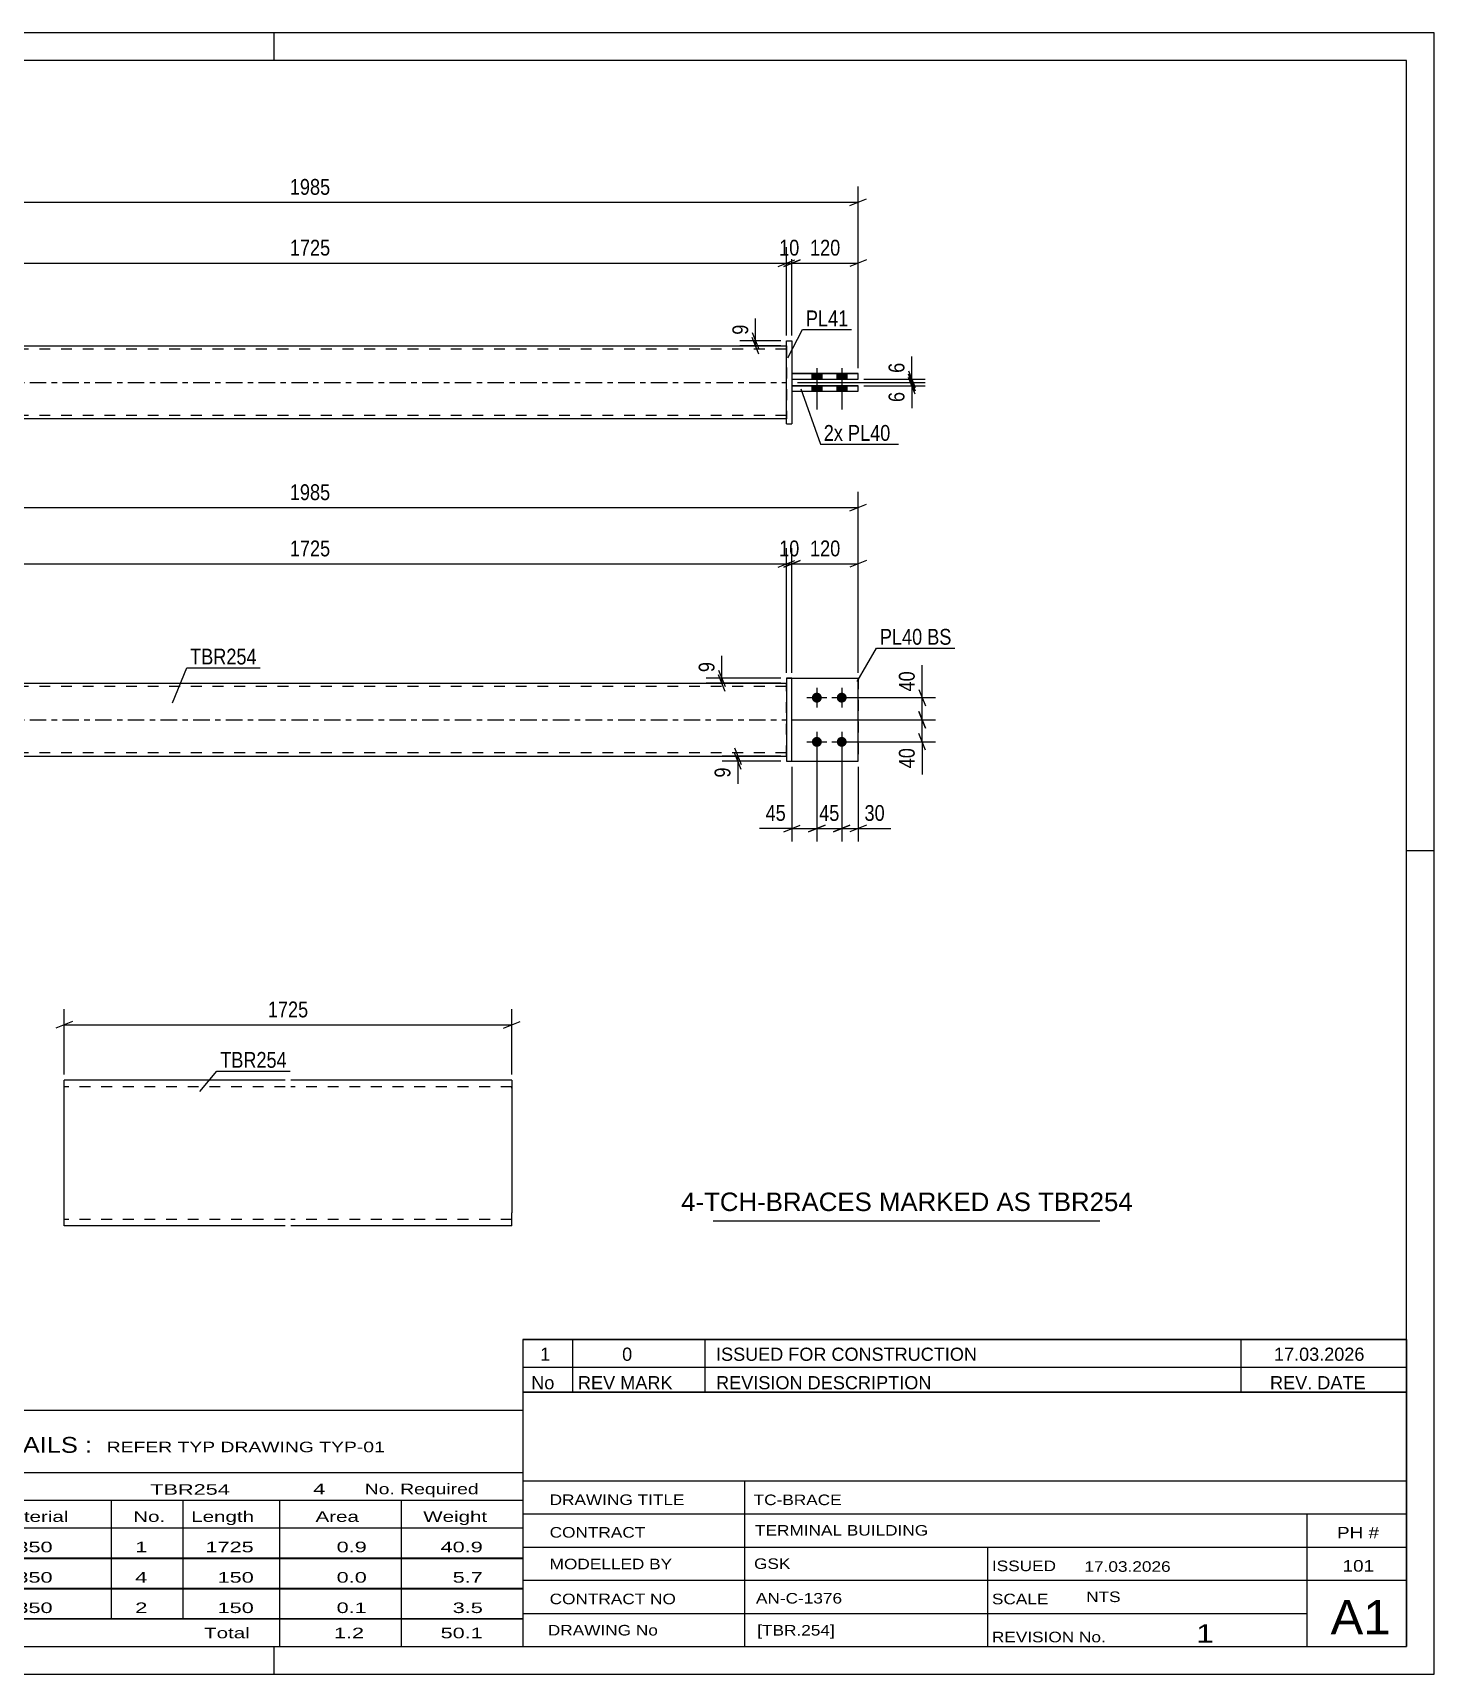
# Model space of a CAD drawing. Header units: millimetres. Extents: x 0 to 420, y 0 to 297.
# Drawn here: x 166.3 to 420, y 0 to 297 of the extents above; entities that cross this region are included whole.
import ezdxf

# ---------------------------------------------------------------- set-up
doc = ezdxf.new("R2010")
doc.units = ezdxf.units.MM
doc.linetypes.add('DXK_LINE_DOT2', pattern=[3.9198, 1.9599, -1.9599])
doc.linetypes.add('DXK_LINE_DOT3', pattern=[5.9187, 2.979, -0.9799, 0.9799, -0.9799])
doc.styles.add('Arial', font='ARIAL.TTF', dxfattribs={"height": 0.2})
doc.styles.add('Arial Narrow', font='ARIALN.TTF', dxfattribs={"height": 0.2})

# ---------------------------------------------------------------- blocks, each defined once
blk = doc.blocks.new('Unknown-581591834-1127')
at = {"color": 5, "linetype": 'Continuous'}
for p, q in [((420, 297), (0, 297)), ((210, 292), (210, 297)), ((420, 0), (420, 297)), ((415, 292), (5, 292)), ((415, 5), (415, 292)), ((420, 149), (415, 149)), ((5, 5), (415, 5)), ((210, 0), (210, 5)), ((0, 0), (420, 0))]:
    blk.add_line(p, q, dxfattribs=at)
blk = doc.blocks.new('Part-581591834-1367 - 1364')
at = {"color": 2, "linetype": 'Continuous'}
for p, q in [((303.75, 180.2), (302.75, 180.2)), ((302.75, 180.2), (302.75, 180.2)), ((302.75, 180.2), (302.75, 165.2)), ((302.75, 180.2), (303.75, 180.2)), ((303.75, 165.2), (303.75, 180.2)), ((302.75, 165.2), (303.75, 165.2))]:
    blk.add_line(p, q, dxfattribs=at)
at = {"color": 7, "linetype": 'DXK_LINE_DOT2'}
for p, q in [((303.75, 180.2), (303.75, 180.2)), ((303.75, 180.2), (303.75, 180.2)), ((302.75, 165.2), (303.75, 165.2))]:
    blk.add_line(p, q, dxfattribs=at)
blk = doc.blocks.new('Bolt-581591834-1379 - 1364')
at = {"linetype": 'Continuous'}
for points in [[(308.25, 177.6), (308.44, 177.58), (308.62, 177.52), (308.78, 177.43), (308.92, 177.3), (309.03, 177.15), (309.11, 176.98), (309.15, 176.79), (309.15, 176.6), (309.11, 176.42), (309.03, 176.25), (308.92, 176.1), (308.78, 175.97), (308.62, 175.88), (308.44, 175.82), (308.25, 175.8), (308.07, 175.82), (307.89, 175.88), (307.72, 175.97), (307.58, 176.1), (307.47, 176.25), (307.4, 176.42), (307.36, 176.6), (307.36, 176.79), (307.4, 176.98), (307.47, 177.15), (307.58, 177.3), (307.72, 177.43), (307.89, 177.52), (308.07, 177.58)], [(312.75, 177.6), (312.94, 177.58), (313.12, 177.52), (313.28, 177.43), (313.42, 177.3), (313.53, 177.15), (313.61, 176.98), (313.65, 176.79), (313.65, 176.6), (313.61, 176.42), (313.53, 176.25), (313.42, 176.1), (313.28, 175.97), (313.12, 175.88), (312.94, 175.82), (312.75, 175.8), (312.57, 175.82), (312.39, 175.88), (312.22, 175.97), (312.08, 176.1), (311.97, 176.25), (311.9, 176.42), (311.86, 176.6), (311.86, 176.79), (311.9, 176.98), (311.97, 177.15), (312.08, 177.3), (312.22, 177.43), (312.39, 177.52), (312.57, 177.58)], [(308.25, 169.6), (308.44, 169.58), (308.62, 169.52), (308.78, 169.43), (308.92, 169.3), (309.03, 169.15), (309.11, 168.98), (309.15, 168.79), (309.15, 168.6), (309.11, 168.42), (309.03, 168.25), (308.92, 168.1), (308.78, 167.97), (308.62, 167.88), (308.44, 167.82), (308.25, 167.8), (308.07, 167.82), (307.89, 167.88), (307.72, 167.97), (307.58, 168.1), (307.47, 168.25), (307.4, 168.42), (307.36, 168.6), (307.36, 168.79), (307.4, 168.98), (307.47, 169.15), (307.58, 169.3), (307.72, 169.43), (307.89, 169.52), (308.07, 169.58)], [(312.75, 169.6), (312.94, 169.58), (313.12, 169.52), (313.28, 169.43), (313.42, 169.3), (313.53, 169.15), (313.61, 168.98), (313.65, 168.79), (313.65, 168.6), (313.61, 168.42), (313.53, 168.25), (313.42, 168.1), (313.28, 167.97), (313.12, 167.88), (312.94, 167.82), (312.75, 167.8), (312.57, 167.82), (312.39, 167.88), (312.22, 167.97), (312.08, 168.1), (311.97, 168.25), (311.9, 168.42), (311.86, 168.6), (311.86, 168.79), (311.9, 168.98), (311.97, 169.15), (312.08, 169.3), (312.22, 169.43), (312.39, 169.52), (312.57, 169.58)]]:
    blk.add_hatch(color=1, dxfattribs=at).paths.add_polyline_path(points)
at = {"color": 1, "linetype": 'Continuous'}
for p, q in [((308.25, 178.5), (308.25, 174.9)), ((312.75, 178.5), (312.75, 174.9)), ((306.45, 176.7), (310.05, 176.7)), ((310.95, 176.7), (314.55, 176.7)), ((308.25, 170.5), (308.25, 166.9)), ((312.75, 170.5), (312.75, 166.9)), ((306.45, 168.7), (310.05, 168.7)), ((310.95, 168.7), (314.55, 168.7))]:
    blk.add_line(p, q, dxfattribs=at)
blk = doc.blocks.new('Part-581591834-1440 - 1364')
at = {"linetype": 'Continuous'}
blk.add_hatch(color=2, dxfattribs=at).paths.add_polyline_path([(160.26, 179.3), (159.46, 180.7), (161.06, 180.7)])
at = {"color": 2, "linetype": 'Continuous'}
for p, q in [((130.26, 179.3), (302.75, 179.3)), ((160.26, 179.3), (159.46, 180.7)), ((159.46, 180.7), (161.06, 180.7)), ((161.06, 180.7), (160.26, 179.3)), ((130.26, 166.1), (302.75, 166.1))]:
    blk.add_line(p, q, dxfattribs=at)
at = {"color": 7, "linetype": 'DXK_LINE_DOT2'}
for p, q in [((130.26, 166.1), (130.26, 179.3)), ((302.75, 178.7), (130.26, 178.7)), ((302.75, 166.1), (302.75, 179.3)), ((302.75, 166.7), (130.26, 166.7))]:
    blk.add_line(p, q, dxfattribs=at)
at = {"color": 7, "linetype": 'DXK_LINE_DOT3'}
blk.add_line((130.26, 172.7), (302.75, 172.7), dxfattribs=at)
at = {"color": 2, "linetype": 'Continuous'}
blk.add_circle((160.26, 180.2), 1, dxfattribs=at)
blk = doc.blocks.new('Part-581591834-1445 - 1364')
at = {"color": 2, "linetype": 'Continuous'}
for p, q in [((303.75, 180.2), (303.75, 180.2)), ((303.75, 180.2), (315.75, 180.2)), ((315.75, 180.2), (315.75, 180.2)), ((315.75, 165.2), (315.75, 180.2)), ((303.75, 165.2), (315.75, 165.2))]:
    blk.add_line(p, q, dxfattribs=at)
at = {"color": 7, "linetype": 'DXK_LINE_DOT2'}
for p, q in [((303.75, 180.2), (315.75, 180.2)), ((303.75, 165.2), (303.75, 180.2)), ((315.75, 180.2), (315.75, 180.2)), ((303.75, 165.2), (303.75, 165.2)), ((303.75, 165.2), (315.75, 165.2))]:
    blk.add_line(p, q, dxfattribs=at)
blk = doc.blocks.new('Part-581591834-1450 - 1364')
at = {"color": 7, "linetype": 'DXK_LINE_DOT2'}
for p, q in [((303.75, 180.2), (315.75, 180.2)), ((303.75, 165.2), (303.75, 180.2)), ((303.75, 180.2), (315.75, 180.2)), ((315.75, 180.2), (315.75, 180.2)), ((315.75, 180.2), (315.75, 165.2)), ((303.75, 165.2), (303.75, 165.2)), ((303.75, 165.2), (315.75, 165.2)), ((303.75, 165.2), (315.75, 165.2))]:
    blk.add_line(p, q, dxfattribs=at)
blk = doc.blocks.new('Part-581591834-1778 - 1767')
at = {"color": 2, "linetype": 'Continuous'}
for p, q in [((303.75, 233.15), (315.75, 233.15)), ((315.75, 233.14), (303.75, 233.14)), ((303.75, 233.14), (303.75, 232.14)), ((303.75, 232.14), (315.75, 232.14)), ((315.75, 232.14), (315.75, 233.15))]:
    blk.add_line(p, q, dxfattribs=at)
at = {"color": 7, "linetype": 'DXK_LINE_DOT2'}
for p, q in [((303.75, 233.15), (303.75, 233.14)), ((303.75, 233.14), (303.75, 233.15)), ((303.75, 232.15), (315.75, 232.15))]:
    blk.add_line(p, q, dxfattribs=at)
blk = doc.blocks.new('Part-581591834-1773 - 1767')
at = {"linetype": 'Continuous'}
blk.add_hatch(color=2, dxfattribs=at).paths.add_polyline_path([(160.26, 233.74), (159.46, 235.14), (161.06, 235.14)])
at = {"color": 2, "linetype": 'Continuous'}
for p, q in [((130.26, 240.34), (302.75, 240.34)), ((160.26, 233.74), (159.46, 235.14)), ((159.46, 235.14), (161.06, 235.14)), ((161.06, 235.14), (160.26, 233.74)), ((302.75, 227.14), (130.26, 227.14))]:
    blk.add_line(p, q, dxfattribs=at)
at = {"color": 7, "linetype": 'DXK_LINE_DOT2'}
for p, q in [((130.26, 227.14), (130.26, 240.34)), ((302.75, 239.74), (130.26, 239.74)), ((302.75, 240.34), (302.75, 227.14)), ((302.75, 227.74), (130.26, 227.74))]:
    blk.add_line(p, q, dxfattribs=at)
at = {"color": 7, "linetype": 'DXK_LINE_DOT3'}
blk.add_line((130.26, 233.74), (302.75, 233.74), dxfattribs=at)
at = {"color": 2, "linetype": 'Continuous'}
blk.add_circle((160.26, 234.64), 1, dxfattribs=at)
blk = doc.blocks.new('Part-581591834-1783 - 1767')
at = {"color": 2, "linetype": 'Continuous'}
for p, q in [((303.75, 235.35), (315.75, 235.35)), ((315.75, 235.34), (303.75, 235.34)), ((303.75, 235.34), (303.75, 234.34)), ((315.75, 234.34), (315.75, 235.35)), ((303.75, 234.34), (315.75, 234.34))]:
    blk.add_line(p, q, dxfattribs=at)
at = {"color": 7, "linetype": 'DXK_LINE_DOT2'}
for p, q in [((303.75, 235.34), (303.75, 235.35)), ((303.75, 235.35), (303.75, 235.34)), ((303.75, 234.35), (315.75, 234.35))]:
    blk.add_line(p, q, dxfattribs=at)
blk = doc.blocks.new('Part-581591834-1788 - 1767')
at = {"color": 2, "linetype": 'Continuous'}
for p, q in [((302.75, 241.25), (302.75, 241.24)), ((302.75, 241.24), (302.75, 241.25)), ((302.75, 241.25), (303.75, 241.25)), ((302.75, 226.24), (302.75, 241.24)), ((302.75, 241.24), (303.75, 241.24)), ((303.75, 241.24), (303.75, 241.25)), ((303.75, 241.25), (303.75, 241.24)), ((303.75, 241.24), (303.75, 226.24)), ((302.75, 226.24), (303.75, 226.24))]:
    blk.add_line(p, q, dxfattribs=at)
at = {"color": 7, "linetype": 'DXK_LINE_DOT2'}
for p, q in [((302.75, 226.25), (303.75, 226.25)), ((303.75, 226.25), (303.75, 226.24))]:
    blk.add_line(p, q, dxfattribs=at)
blk = doc.blocks.new('Bolt-581591834-1800 - 1767')
at = {"linetype": 'Continuous'}
for points in [[(309.15, 235.35), (307.35, 235.35), (307.35, 234.35), (309.15, 234.35)], [(309.15, 235.34), (307.35, 235.34), (307.35, 234.34), (309.15, 234.34)], [(313.65, 235.35), (311.85, 235.35), (311.85, 234.35), (313.65, 234.35)], [(313.65, 235.34), (311.85, 235.34), (311.85, 234.34), (313.65, 234.34)], [(309.15, 233.15), (307.35, 233.15), (307.35, 232.15), (309.15, 232.15)], [(309.15, 233.14), (307.35, 233.14), (307.35, 232.14), (309.15, 232.14)], [(313.65, 233.15), (311.85, 233.15), (311.85, 232.15), (313.65, 232.15)], [(313.65, 233.14), (311.85, 233.14), (311.85, 232.14), (313.65, 232.14)]]:
    blk.add_hatch(color=1, dxfattribs=at).paths.add_polyline_path(points)
at = {"color": 1, "linetype": 'Continuous'}
for p, q in [((307.35, 235.35), (307.35, 234.35)), ((307.35, 235.34), (307.35, 234.34)), ((308.25, 236.35), (308.25, 228.85)), ((308.25, 236.34), (308.25, 228.84)), ((309.15, 235.35), (309.15, 234.35)), ((309.15, 235.34), (309.15, 234.34)), ((311.85, 235.35), (311.85, 234.35)), ((311.85, 235.34), (311.85, 234.34)), ((312.75, 236.35), (312.75, 228.85)), ((312.75, 236.34), (312.75, 228.84)), ((313.65, 235.35), (313.65, 234.35)), ((313.65, 235.34), (313.65, 234.34)), ((307.35, 233.15), (307.35, 232.15)), ((307.35, 233.14), (307.35, 232.14)), ((309.15, 233.15), (309.15, 232.15)), ((309.15, 233.14), (309.15, 232.14)), ((311.85, 233.15), (311.85, 232.15)), ((311.85, 233.14), (311.85, 232.14)), ((313.65, 233.15), (313.65, 232.15)), ((313.65, 233.14), (313.65, 232.14))]:
    blk.add_line(p, q, dxfattribs=at)
blk = doc.blocks.new('Part-581591834-2256 - 2248')
at = {"color": 2, "linetype": 'Continuous'}
for p, q in [((212.02, 107.5), (172.02, 107.5)), ((172.02, 81.29), (172.02, 107.5)), ((253.02, 107.5), (213.02, 107.5)), ((253.02, 107.5), (253.02, 83.5)), ((253.02, 81.1), (253.02, 83.5)), ((172.02, 81.1), (172.02, 81.29)), ((212.02, 81.1), (172.02, 81.1)), ((253.02, 81.1), (213.02, 81.1))]:
    blk.add_line(p, q, dxfattribs=at)
at = {"color": 7, "linetype": 'DXK_LINE_DOT2'}
for p, q in [((212.02, 106.3), (172.02, 106.3)), ((253.02, 106.3), (213.02, 106.3)), ((253.02, 106.3), (253.02, 106.21)), ((253.02, 106.21), (253.02, 106.3)), ((253.02, 106.02), (253.02, 106.21)), ((253.02, 106.21), (253.02, 106.02)), ((172.02, 82.3), (172.02, 82.4)), ((212.02, 82.3), (172.02, 82.3)), ((253.02, 82.3), (213.02, 82.3)), ((253.02, 82.4), (253.02, 83.05)), ((253.02, 82.3), (253.02, 82.4))]:
    blk.add_line(p, q, dxfattribs=at)
blk = doc.blocks.new('StraightDimension-581591834-1665 - 1364')
at = {"color": 7, "linetype": 'Continuous'}
for p, q in [((308.25, 167.7), (308.25, 150.65)), ((312.75, 167.7), (312.75, 150.65)), ((306.75, 152.45), (309.75, 153.65)), ((308.25, 153.05), (312.75, 153.05)), ((314.25, 153.65), (311.25, 152.45))]:
    blk.add_line(p, q, dxfattribs=at)
at = {"color": 0}
blk.add_wipeout([(312.93, 153.8), (312.93, 158), (308.07, 158), (308.07, 153.8)], dxfattribs=at)
at = {"color": 3, "style": 'Arial Narrow'}
blk.add_text('45', height=2.863, dxfattribs=at).set_placement((308.67, 154.4))
blk = doc.blocks.new('StraightDimension-581591834-1505 - 1364')
at = {"color": 7, "linetype": 'Continuous'}
for p, q in [((302.75, 181.2), (302.75, 203.77)), ((303.75, 181.2), (303.75, 203.77)), ((301.25, 200.32), (304.25, 201.52)), ((305.25, 201.52), (302.25, 200.32)), ((302.75, 200.92), (303.75, 200.92))]:
    blk.add_line(p, q, dxfattribs=at)
at = {"color": 0}
blk.add_wipeout([(305.68, 201.67), (305.68, 205.87), (300.82, 205.87), (300.82, 201.67)], dxfattribs=at)
at = {"color": 3, "style": 'Arial Narrow'}
blk.add_text('10', height=2.863, dxfattribs=at).set_placement((301.42, 202.27))
blk = doc.blocks.new('StraightDimension-581591834-1703 - 1364')
at = {"color": 7, "linetype": 'Continuous'}
for p, q in [((313.75, 176.7), (329.71, 176.7)), ((326.71, 178.2), (327.91, 175.2)), ((327.31, 172.7), (327.31, 176.7)), ((303.75, 172.7), (329.71, 172.7)), ((327.91, 171.2), (326.71, 174.2))]:
    blk.add_line(p, q, dxfattribs=at)
at = {"color": 0}
blk.add_wipeout([(326.56, 182.08), (322.36, 182.08), (322.36, 177.22), (326.56, 177.22)], dxfattribs=at)
at = {"color": 7, "linetype": 'Continuous'}
blk.add_line((327.31, 176.7), (327.31, 182.6), dxfattribs=at)
blk.add_line((327.31, 176.7), (327.31, 182.6), dxfattribs=at)
at = {"color": 3, "style": 'Arial Narrow'}
blk.add_text('40', height=2.863, rotation=90.0002, dxfattribs=at).set_placement((325.96, 177.82))
blk = doc.blocks.new('StraightDimension-581591834-1649 - 1364')
at = {"color": 7, "linetype": 'Continuous'}
for p, q in [((308.25, 167.7), (308.25, 150.65)), ((303.75, 164.2), (303.75, 150.65)), ((302.25, 152.45), (305.25, 153.65)), ((303.75, 153.05), (308.25, 153.05)), ((309.75, 153.65), (306.75, 152.45))]:
    blk.add_line(p, q, dxfattribs=at)
at = {"color": 0}
blk.add_wipeout([(303.23, 153.8), (303.23, 158), (298.37, 158), (298.37, 153.8)], dxfattribs=at)
at = {"color": 7, "linetype": 'Continuous'}
blk.add_line((303.75, 153.05), (297.85, 153.05), dxfattribs=at)
blk.add_line((303.75, 153.05), (297.85, 153.05), dxfattribs=at)
at = {"color": 3, "style": 'Arial Narrow'}
blk.add_text('45', height=2.863, dxfattribs=at).set_placement((298.97, 154.4))
blk = doc.blocks.new('StraightDimension-581591834-1730 - 1364')
at = {"color": 7, "linetype": 'Continuous'}
for p, q in [((290.47, 181.7), (291.67, 178.7)), ((301.75, 180.2), (288.22, 180.2)), ((301.75, 179.3), (288.22, 179.3)), ((291.67, 177.8), (290.47, 180.8)), ((291.07, 179.3), (291.07, 180.2))]:
    blk.add_line(p, q, dxfattribs=at)
at = {"color": 0}
blk.add_wipeout([(290.32, 183.75), (286.12, 183.75), (286.12, 180.72), (290.32, 180.72)], dxfattribs=at)
at = {"color": 7, "linetype": 'Continuous'}
blk.add_line((291.07, 180.2), (291.07, 184.28), dxfattribs=at)
blk.add_line((291.07, 180.2), (291.07, 184.28), dxfattribs=at)
at = {"color": 3, "style": 'Arial Narrow'}
blk.add_text('9', height=2.86, rotation=90.0002, dxfattribs=at).set_placement((289.72, 181.32))
blk = doc.blocks.new('StraightDimension-581591834-1496 - 1364')
at = {"color": 7, "linetype": 'Continuous'}
for p, q in [((130.26, 181.2), (130.26, 203.77)), ((302.75, 181.2), (302.75, 203.77)), ((131.76, 201.52), (128.76, 200.32)), ((130.26, 200.92), (302.75, 200.92)), ((301.25, 200.32), (304.25, 201.52))]:
    blk.add_line(p, q, dxfattribs=at)
at = {"color": 0}
blk.add_wipeout([(220.76, 201.67), (220.76, 205.87), (212.25, 205.87), (212.25, 201.67)], dxfattribs=at)
at = {"color": 3, "style": 'Arial Narrow'}
blk.add_text('1725', height=2.863, dxfattribs=at).set_placement((212.85, 202.27))
blk = doc.blocks.new('StraightDimension-581591834-1523 - 1364')
at = {"color": 7, "linetype": 'Continuous'}
for p, q in [((303.75, 181.2), (303.75, 203.77)), ((315.75, 181.2), (315.75, 203.77)), ((302.25, 200.32), (305.25, 201.52)), ((303.75, 200.92), (315.75, 200.92)), ((317.25, 201.52), (314.25, 200.32))]:
    blk.add_line(p, q, dxfattribs=at)
at = {"color": 0}
blk.add_wipeout([(313.09, 201.67), (313.09, 205.87), (306.41, 205.87), (306.41, 201.67)], dxfattribs=at)
at = {"color": 3, "style": 'Arial Narrow'}
blk.add_text('120', height=2.863, dxfattribs=at).set_placement((307.01, 202.27))
blk = doc.blocks.new('StraightDimension-581591834-1546 - 1364')
at = {"color": 7, "linetype": 'Continuous'}
for p, q in [((117.26, 181.2), (117.26, 213.94)), ((315.75, 181.2), (315.75, 213.94)), ((118.76, 211.69), (115.76, 210.49)), ((117.26, 211.09), (315.75, 211.09)), ((314.25, 210.49), (317.25, 211.69))]:
    blk.add_line(p, q, dxfattribs=at)
at = {"color": 0}
blk.add_wipeout([(220.76, 211.84), (220.76, 216.04), (212.25, 216.04), (212.25, 211.84)], dxfattribs=at)
at = {"color": 3, "style": 'Arial Narrow'}
blk.add_text('1985', height=2.863, dxfattribs=at).set_placement((212.85, 212.44))
blk = doc.blocks.new('StraightDimension-581591834-1640 - 1364')
at = {"color": 7, "linetype": 'Continuous'}
for p, q in [((293.35, 167.6), (294.55, 164.6)), ((294.55, 163.7), (293.35, 166.7)), ((301.75, 166.1), (291.1, 166.1)), ((301.75, 165.2), (291.1, 165.2)), ((293.95, 165.2), (293.95, 166.1))]:
    blk.add_line(p, q, dxfattribs=at)
at = {"color": 0}
blk.add_wipeout([(293.2, 164.67), (289, 164.67), (289, 161.64), (293.2, 161.64)], dxfattribs=at)
at = {"color": 7, "linetype": 'Continuous'}
blk.add_line((293.95, 165.2), (293.95, 161.12), dxfattribs=at)
blk.add_line((293.95, 165.2), (293.95, 161.12), dxfattribs=at)
at = {"color": 3, "style": 'Arial Narrow'}
blk.add_text('9', height=2.86, rotation=90.0002, dxfattribs=at).set_placement((292.6, 162.24))
blk = doc.blocks.new('StraightDimension-581591834-1675 - 1364')
at = {"color": 7, "linetype": 'Continuous'}
for p, q in [((312.75, 167.7), (312.75, 150.65)), ((315.75, 164.2), (315.75, 150.65)), ((311.25, 152.45), (314.25, 153.65)), ((312.75, 153.05), (315.75, 153.05)), ((317.25, 153.65), (314.25, 152.45))]:
    blk.add_line(p, q, dxfattribs=at)
at = {"color": 0}
blk.add_wipeout([(321.13, 153.8), (321.13, 158), (316.28, 158), (316.28, 153.8)], dxfattribs=at)
at = {"color": 7, "linetype": 'Continuous'}
blk.add_line((315.75, 153.05), (321.66, 153.05), dxfattribs=at)
blk.add_line((315.75, 153.05), (321.66, 153.05), dxfattribs=at)
at = {"color": 3, "style": 'Arial Narrow'}
blk.add_text('30', height=2.863, dxfattribs=at).set_placement((316.88, 154.4))
blk = doc.blocks.new('StraightDimension-581591834-1716 - 1364')
at = {"color": 7, "linetype": 'Continuous'}
for p, q in [((303.75, 172.7), (329.71, 172.7)), ((326.71, 174.2), (327.91, 171.2)), ((327.31, 168.7), (327.31, 172.7)), ((327.91, 167.2), (326.71, 170.2)), ((313.75, 168.7), (329.71, 168.7))]:
    blk.add_line(p, q, dxfattribs=at)
at = {"color": 0}
blk.add_wipeout([(326.56, 168.17), (322.36, 168.17), (322.36, 163.32), (326.56, 163.32)], dxfattribs=at)
at = {"color": 7, "linetype": 'Continuous'}
blk.add_line((327.31, 168.7), (327.31, 162.79), dxfattribs=at)
blk.add_line((327.31, 168.7), (327.31, 162.79), dxfattribs=at)
at = {"color": 3, "style": 'Arial Narrow'}
blk.add_text('40', height=2.863, rotation=90.0002, dxfattribs=at).set_placement((325.96, 163.92))
blk = doc.blocks.new('StraightDimension-581591834-1890 - 1767')
at = {"color": 7, "linetype": 'Continuous'}
for p, q in [((302.25, 254.74), (305.25, 255.94)), ((303.75, 242.25), (303.75, 258.19)), ((317.25, 255.94), (314.25, 254.74)), ((315.75, 236.34), (315.75, 258.19)), ((303.75, 255.34), (315.75, 255.34))]:
    blk.add_line(p, q, dxfattribs=at)
at = {"color": 0}
blk.add_wipeout([(313.09, 256.09), (313.09, 260.29), (306.41, 260.29), (306.41, 256.09)], dxfattribs=at)
at = {"color": 3, "style": 'Arial Narrow'}
blk.add_text('120', height=2.863, dxfattribs=at).set_placement((307.01, 256.69))
blk = doc.blocks.new('StraightDimension-581591834-1941 - 1767')
at = {"color": 7, "linetype": 'Continuous'}
for p, q in [((117.26, 236.35), (117.26, 269.19)), ((315.75, 236.34), (315.75, 269.19)), ((118.76, 266.94), (115.76, 265.74)), ((117.26, 266.34), (315.75, 266.34)), ((314.25, 265.74), (317.25, 266.94))]:
    blk.add_line(p, q, dxfattribs=at)
at = {"color": 0}
blk.add_wipeout([(220.76, 267.09), (220.76, 271.29), (212.25, 271.29), (212.25, 267.09)], dxfattribs=at)
at = {"color": 3, "style": 'Arial Narrow'}
blk.add_text('1985', height=2.863, dxfattribs=at).set_placement((212.85, 267.69))
blk = doc.blocks.new('StraightDimension-581591834-1805 - 1767')
at = {"color": 7, "linetype": 'Continuous'}
for p, q in [((301.75, 241.25), (294.32, 241.25)), ((296.57, 242.75), (297.77, 239.75)), ((297.77, 238.84), (296.57, 241.84)), ((297.17, 240.34), (297.17, 241.25)), ((301.75, 240.34), (294.32, 240.34))]:
    blk.add_line(p, q, dxfattribs=at)
at = {"color": 0}
blk.add_wipeout([(296.42, 244.8), (292.22, 244.8), (292.22, 241.77), (296.42, 241.77)], dxfattribs=at)
at = {"color": 7, "linetype": 'Continuous'}
blk.add_line((297.17, 241.25), (297.17, 245.32), dxfattribs=at)
blk.add_line((297.17, 241.25), (297.17, 245.32), dxfattribs=at)
at = {"color": 3, "style": 'Arial Narrow'}
blk.add_text('9', height=2.86, rotation=90.0002, dxfattribs=at).set_placement((295.82, 242.37))
blk = doc.blocks.new('StraightDimension-581591834-1816 - 1767')
at = {"color": 7, "linetype": 'Continuous'}
for p, q in [((324.85, 235.84), (326.05, 232.84)), ((326.05, 232.24), (324.85, 235.24)), ((304.75, 233.74), (327.85, 233.74)), ((316.75, 234.34), (327.85, 234.34)), ((325.45, 233.74), (325.45, 234.34))]:
    blk.add_line(p, q, dxfattribs=at)
at = {"color": 0}
blk.add_wipeout([(324.7, 237.9), (320.5, 237.9), (320.5, 234.87), (324.7, 234.87)], dxfattribs=at)
at = {"color": 7, "linetype": 'Continuous'}
blk.add_line((325.45, 234.34), (325.45, 238.42), dxfattribs=at)
blk.add_line((325.45, 234.34), (325.45, 238.42), dxfattribs=at)
at = {"color": 3, "style": 'Arial Narrow'}
blk.add_text('6', height=2.86, rotation=90.0002, dxfattribs=at).set_placement((324.1, 235.47))
blk = doc.blocks.new('StraightDimension-581591834-1825 - 1767')
at = {"color": 7, "linetype": 'Continuous'}
for p, q in [((324.85, 235.24), (326.05, 232.24)), ((326.05, 231.64), (324.85, 234.64)), ((304.75, 233.74), (327.85, 233.74)), ((316.75, 233.14), (327.85, 233.14)), ((325.45, 233.14), (325.45, 233.74))]:
    blk.add_line(p, q, dxfattribs=at)
at = {"color": 0}
blk.add_wipeout([(324.7, 232.62), (320.5, 232.62), (320.5, 229.59), (324.7, 229.59)], dxfattribs=at)
at = {"color": 7, "linetype": 'Continuous'}
blk.add_line((325.45, 233.14), (325.45, 229.07), dxfattribs=at)
blk.add_line((325.45, 233.14), (325.45, 229.07), dxfattribs=at)
at = {"color": 3, "style": 'Arial Narrow'}
blk.add_text('6', height=2.86, rotation=90.0002, dxfattribs=at).set_placement((324.1, 230.19))
blk = doc.blocks.new('StraightDimension-581591834-1900 - 1767')
at = {"color": 7, "linetype": 'Continuous'}
for p, q in [((301.25, 254.74), (304.25, 255.94)), ((305.25, 255.94), (302.25, 254.74)), ((302.75, 242.25), (302.75, 258.19)), ((303.75, 242.25), (303.75, 258.19)), ((302.75, 255.34), (303.75, 255.34))]:
    blk.add_line(p, q, dxfattribs=at)
at = {"color": 0}
blk.add_wipeout([(305.68, 256.09), (305.68, 260.29), (300.82, 260.29), (300.82, 256.09)], dxfattribs=at)
at = {"color": 3, "style": 'Arial Narrow'}
blk.add_text('10', height=2.863, dxfattribs=at).set_placement((301.42, 256.69))
blk = doc.blocks.new('StraightDimension-581591834-1910 - 1767')
at = {"color": 7, "linetype": 'Continuous'}
for p, q in [((131.76, 255.94), (128.76, 254.74)), ((130.26, 242.24), (130.26, 258.19)), ((301.25, 254.74), (304.25, 255.94)), ((302.75, 242.25), (302.75, 258.19)), ((130.26, 255.34), (302.75, 255.34))]:
    blk.add_line(p, q, dxfattribs=at)
at = {"color": 0}
blk.add_wipeout([(220.76, 256.09), (220.76, 260.29), (212.25, 260.29), (212.25, 256.09)], dxfattribs=at)
at = {"color": 3, "style": 'Arial Narrow'}
blk.add_text('1725', height=2.863, dxfattribs=at).set_placement((212.85, 256.69))
blk = doc.blocks.new('StraightDimension-581591834-2261 - 2248')
at = {"color": 7, "linetype": 'Continuous'}
for p, q in [((172.02, 108.5), (172.02, 120.35)), ((253.02, 108.5), (253.02, 120.35)), ((173.52, 118.1), (170.52, 116.9)), ((172.02, 117.5), (253.02, 117.5)), ((251.52, 116.9), (254.52, 118.1))]:
    blk.add_line(p, q, dxfattribs=at)
at = {"color": 0}
blk.add_wipeout([(216.78, 118.25), (216.78, 122.45), (208.27, 122.45), (208.27, 118.25)], dxfattribs=at)
at = {"color": 3, "style": 'Arial Narrow'}
blk.add_text('1725', height=2.863, dxfattribs=at).set_placement((208.87, 118.85))
blk = doc.blocks.new('Unknown-581591834-2834')
at = {"color": 7, "linetype": 'Continuous'}
for p, q in [((255, 51.05), (255, 5)), ((255, 51.05), (415, 51.05)), ((415, 51), (415, 5)), ((255, 35), (415, 35)), ((295.14, 35), (295.14, 5)), ((255, 29), (415, 29)), ((397, 5.05), (397, 29.05)), ((255, 23), (415, 23)), ((339.14, 23), (339.14, 5)), ((255, 17), (415, 17)), ((255, 11), (397, 11)), ((255, 5), (415, 5))]:
    blk.add_line(p, q, dxfattribs=at)
at = {"color": 7, "style": 'Arial Narrow'}
for s, height, width, p in [('DRAWING TITLE', 1.9089, 1.425378, (259.88, 30.61)), ('TC-BRACE', 1.909, 1.425378, (296.81, 30.59)), ('TERMINAL BUILDING', 1.9089, 1.425378, (297.06, 25.07)), ('CONTRACT', 1.909, 1.425378, (259.88, 24.71)), ('MODELLED BY', 1.9089, 1.425378, (259.88, 18.98)), ('GSK', 1.909, 1.425378, (296.88, 19.04)), ('ISSUED', 1.909, 1.425378, (339.94, 18.64)), ('17.03.2026', 1.909, 1.425378, (356.69, 18.52)), ('CONTRACT NO', 1.9089, 1.425378, (259.88, 12.66)), ('AN-C-1376', 1.909, 1.425378, (297.23, 12.78)), ('SCALE', 1.909, 1.425378, (339.94, 12.65)), ('A1', 6.204, 1.25, (401.24, 7.2)), ('DRAWING No', 1.909, 1.425378, (259.56, 7)), ('[TBR.254]', 1.909, 1.425378, (297.46, 6.99)), ('1', 3.34, 1.5, (376.91, 5.68)), ('REVISION No.', 1.9089, 1.425378, (339.94, 5.77))]:
    blk.add_text(s, height=height, dxfattribs=dict(at, width=width)).set_placement(p)
at = {"color": 7, "linetype": 'Continuous', "style": 'Arial Narrow'}
for s, height, width, p in [('PH #', 2.1, 1.42538, (402.4, 24.55)), ('101', 2.1, 1.42538, (403.41, 18.55)), ('NTS', 1.909, 1.425378, (357, 13.05))]:
    blk.add_text(s, height=height, dxfattribs=dict(at, width=width)).set_placement(p)
blk = doc.blocks.new('Unknown-581591834-2835')
at = {"color": 7, "linetype": 'Continuous'}
for p, q in [((255, 60.55), (415, 60.55)), ((415, 60.55), (255, 60.55)), ((255, 60.55), (255, 55.55)), ((264, 60.55), (264, 55.55)), ((288, 60.55), (288, 55.55)), ((385, 60.55), (385, 55.55)), ((415, 60.55), (415, 55.55)), ((255, 55.55), (415, 55.55)), ((255, 55.55), (255, 51.05)), ((255, 55.55), (415, 55.55)), ((264, 55.55), (264, 51.05)), ((288, 55.55), (288, 51.05)), ((385, 55.55), (385, 51.05)), ((415, 55.55), (415, 51.05)), ((415, 51.05), (255, 51.05))]:
    blk.add_line(p, q, dxfattribs=at)
at = {"color": 7, "linetype": 'Continuous', "style": 'Arial Narrow'}
for s, height, width, p in [('1', 2.39, 1.196471, (258.16, 56.7)), ('0', 2.39, 1.196471, (273, 56.7)), ('ISSUED FOR CONSTRUCTION', 2.3861, 1.196471, (290, 56.7)), ('17.03.2026', 2.386, 1.196471, (391, 56.7)), ('No', 2.386, 1.2, (256.54, 51.55)), ('REV MARK', 2.386, 1.2, (265, 51.55)), ('REVISION DESCRIPTION', 2.3861, 1.2, (290, 51.55)), ('REV. DATE', 2.386, 1.2, (390.28, 51.55))]:
    blk.add_text(s, height=height, dxfattribs=dict(at, width=width)).set_placement(p)
blk = doc.blocks.new('Unknown-581591834-2836')
at = {"color": 7, "linetype": 'Continuous'}
for p, q in [((95, 47.75), (255, 47.75)), ((95, 36.5), (95, 47.75)), ((255, 47.75), (255, 36.5)), ((95, 36.5), (255, 36.5)), ((95, 36.5), (95, 31.5)), ((255, 36.5), (255, 31.5)), ((95, 31.5), (255, 31.5)), ((95, 31.5), (95, 26.5)), ((119, 31.5), (119, 26.5)), ((154.5, 31.5), (154.5, 26.5)), ((180.5, 31.5), (180.5, 26.5)), ((193.5, 31.5), (193.5, 26.5)), ((211, 31.5), (211, 26.5)), ((233, 31.5), (233, 26.5)), ((255, 31.5), (255, 26.5)), ((95, 26.5), (255, 26.5)), ((95, 26.45), (95, 21.05)), ((95, 26.45), (255, 26.45)), ((119, 26.5), (119, 21)), ((154.5, 26.5), (154.5, 21)), ((180.5, 26.5), (180.5, 21)), ((193.5, 26.5), (193.5, 21)), ((211, 26.5), (211, 21)), ((233, 26.5), (233, 21)), ((255, 26.45), (255, 21.05)), ((95, 21.05), (255, 21.05)), ((95, 20.95), (95, 15.55)), ((95, 20.95), (255, 20.95)), ((119, 21), (119, 15.5)), ((154.5, 21), (154.5, 15.5)), ((180.5, 21), (180.5, 15.5)), ((193.5, 21), (193.5, 15.5)), ((211, 21), (211, 15.5)), ((233, 21), (233, 15.5)), ((255, 20.95), (255, 15.55)), ((95, 15.55), (255, 15.55)), ((95, 15.45), (95, 10.05)), ((95, 15.45), (255, 15.45)), ((119, 15.5), (119, 10)), ((154.5, 15.5), (154.5, 10)), ((180.5, 15.5), (180.5, 10)), ((193.5, 15.5), (193.5, 10)), ((211, 15.5), (211, 10)), ((233, 15.5), (233, 10)), ((255, 15.45), (255, 10.05)), ((95, 10.05), (255, 10.05)), ((95, 10), (255, 10)), ((95, 10), (95, 5)), ((211, 10), (211, 5)), ((233, 10), (233, 5)), ((255, 10), (255, 5)), ((95, 5), (255, 5))]:
    blk.add_line(p, q, dxfattribs=at)
at = {"color": 7, "style": 'Arial Narrow'}
for s, height, width, p in [('GENERAL NOTES & WELD DETAILS :', 2.8633, 1.4, (96.15, 40.06)), ('REFER TYP DRAWING TYP-01', 1.9089, 1.6, (179.7, 40.16)), ("MATERIAL LIST FOR ASSEMBLY MK'D", 1.9089, 1.6, (96.15, 32.56)), ('TBR254', 1.909, 1.794707, (187.59, 32.47)), ('4', 1.91, 1.794707, (217.08, 32.56)), ('No. Required', 1.9089, 1.6, (226.41, 32.56)), ('Mark', 1.909, 1.7, (96.34, 27.5)), ('Profile', 1.909, 1.7, (129.41, 27.5)), ('Material', 1.909, 1.7, (159.54, 27.56)), ('No.', 1.909, 1.7, (184.5, 27.56)), ('Length', 1.909, 1.7, (195, 27.56)), ('Area', 1.909, 1.7, (217.5, 27.56)), ('Weight', 1.909, 1.7, (237, 27.56))]:
    blk.add_text(s, height=height, dxfattribs=dict(at, width=width)).set_placement(p)
at = {"color": 7, "linetype": 'Continuous', "style": 'Arial Narrow'}
for s, height, width, p in [('TBR254', 1.909, 1.794707, (96.5, 22.06)), ('SHS132*6', 1.909, 1.794707, (121, 22.06)), ('E350', 1.909, 1.794707, (160.74, 22.06)), ('1', 1.91, 1.794707, (184.86, 22.06)), ('1725', 1.909, 1.794707, (197.58, 22.06)), ('0.9', 1.909, 1.794707, (221.32, 22.06)), ('40.9', 1.909, 1.794707, (240.14, 22.06)), ('PL40', 1.909, 1.794707, (96.5, 16.56)), ('PL10*120', 1.909, 1.794707, (121, 16.56)), ('E350', 1.909, 1.794707, (160.74, 16.56)), ('4', 1.91, 1.794707, (184.86, 16.56)), ('150', 1.909, 1.794707, (199.77, 16.56)), ('0.0', 1.909, 1.794707, (221.32, 16.56)), ('5.7', 1.909, 1.794707, (242.33, 16.56)), ('PL41', 1.909, 1.794707, (96.5, 11.06)), ('PL10*150', 1.909, 1.794707, (121, 11.06)), ('E350', 1.909, 1.794707, (160.74, 11.06)), ('2', 1.91, 1.794707, (184.86, 11.06)), ('150', 1.909, 1.794707, (199.77, 11.06)), ('0.1', 1.909, 1.794707, (221.32, 11.06)), ('3.5', 1.909, 1.794707, (242.33, 11.06)), ('Total', 1.909, 1.7, (197.33, 6.5)), ('1.2', 1.909, 1.794707, (220.83, 6.5)), ('50.1', 1.909, 1.794707, (240.14, 6.5))]:
    blk.add_text(s, height=height, dxfattribs=dict(at, width=width)).set_placement(p)
blk = doc.blocks.new('Unknown-581591834-2837')
at = {"color": 7, "linetype": 'Continuous'}
blk.add_line((289.5, 82.05), (359.5, 82.05), dxfattribs=at)
at = {"color": 7, "style": 'Arial'}
blk.add_text('4-TCH-BRACES MARKED AS TBR254', height=3.3428, dxfattribs=at).set_placement((283.69, 83.8))
blk = doc.blocks.new('Mark-581591834-1436 - 1364')
at = {"color": 0}
blk.add_wipeout([(206.86, 182.7), (206.86, 185.7), (194.8, 185.7), (194.8, 182.7)], dxfattribs=at)
blk.add_wipeout([(206.86, 182.7), (206.86, 185.7), (194.8, 185.7), (194.8, 182.7)], dxfattribs=at)
at = {"color": 30, "linetype": 'Continuous'}
for p, q in [((191.6, 175.75), (194.2, 182.1)), ((194.2, 182.1), (207.46, 182.1))]:
    blk.add_line(p, q, dxfattribs=at)
at = {"color": 3, "style": 'Arial Narrow'}
blk.add_text('TBR254', height=2.863, dxfattribs=at).set_placement((194.8, 182.7))
blk = doc.blocks.new('MarkSet-581591834-1752 - 1364')
at = {"color": 0}
blk.add_wipeout([(327.33, 186.28), (327.33, 189.28), (319.66, 189.28), (319.66, 186.28)], dxfattribs=at)
blk.add_wipeout([(327.33, 186.28), (327.33, 189.28), (319.66, 189.28), (319.66, 186.28)], dxfattribs=at)
at = {"color": 30, "linetype": 'Continuous'}
blk.add_line((315.56, 179.62), (319.06, 185.68), dxfattribs=at)
at = {"color": 0}
blk.add_wipeout([(332.61, 186.28), (332.61, 189.28), (328.23, 189.28), (328.23, 186.28)], dxfattribs=at)
blk.add_wipeout([(332.61, 186.28), (332.61, 189.28), (328.23, 189.28), (328.23, 186.28)], dxfattribs=at)
at = {"color": 30, "linetype": 'Continuous'}
blk.add_line((319.06, 185.68), (333.21, 185.68), dxfattribs=at)
at = {"color": 3, "style": 'Arial Narrow'}
for s, p in [('PL40', (319.66, 186.28)), ('BS', (328.23, 186.28))]:
    blk.add_text(s, height=2.863, dxfattribs=at).set_placement(p)
blk = doc.blocks.new('Mark-581591834-1784 - 1767')
at = {"color": 0}
blk.add_wipeout([(313.95, 243.9), (313.95, 246.9), (306.27, 246.9), (306.27, 243.9)], dxfattribs=at)
blk.add_wipeout([(313.95, 243.9), (313.95, 246.9), (306.27, 246.9), (306.27, 243.9)], dxfattribs=at)
at = {"color": 30, "linetype": 'Continuous'}
for p, q in [((302.98, 238.22), (305.67, 243.3)), ((305.67, 243.3), (314.55, 243.3))]:
    blk.add_line(p, q, dxfattribs=at)
at = {"color": 3, "style": 'Arial Narrow'}
blk.add_text('PL41', height=2.863, dxfattribs=at).set_placement((306.27, 243.9))
blk = doc.blocks.new('MarkSet-581591834-1973 - 1767')
at = {"color": 0}
blk.add_wipeout([(312.98, 223.17), (312.98, 226.17), (309.5, 226.17), (309.5, 223.17)], dxfattribs=at)
blk.add_wipeout([(312.98, 223.17), (312.98, 226.17), (309.5, 226.17), (309.5, 223.17)], dxfattribs=at)
at = {"color": 30, "linetype": 'Continuous'}
blk.add_line((305.37, 232.6), (308.9, 222.57), dxfattribs=at)
at = {"color": 0}
blk.add_wipeout([(321.55, 223.17), (321.55, 226.17), (313.88, 226.17), (313.88, 223.17)], dxfattribs=at)
blk.add_wipeout([(321.55, 223.17), (321.55, 226.17), (313.88, 226.17), (313.88, 223.17)], dxfattribs=at)
at = {"color": 30, "linetype": 'Continuous'}
blk.add_line((308.9, 222.57), (323.05, 222.57), dxfattribs=at)
at = {"color": 3, "style": 'Arial Narrow'}
for s, p in [('2x', (309.5, 223.17)), ('PL40', (313.88, 223.17))]:
    blk.add_text(s, height=2.863, dxfattribs=at).set_placement(p)
blk = doc.blocks.new('Mark-581591834-2252 - 2248')
at = {"color": 0}
blk.add_wipeout([(212.31, 109.72), (212.31, 112.72), (200.25, 112.72), (200.25, 109.72)], dxfattribs=at)
blk.add_wipeout([(212.31, 109.72), (212.31, 112.72), (200.25, 112.72), (200.25, 109.72)], dxfattribs=at)
at = {"color": 30, "linetype": 'Continuous'}
for p, q in [((196.57, 105.42), (199.65, 109.12)), ((199.65, 109.12), (212.91, 109.12))]:
    blk.add_line(p, q, dxfattribs=at)
at = {"color": 3, "style": 'Arial Narrow'}
blk.add_text('TBR254', height=2.863, dxfattribs=at).set_placement((200.25, 109.72))

msp = doc.modelspace()

# ---------------------------------------------------------------- block references
for name in ['Unknown-581591834-1127', 'Part-581591834-1788 - 1767', 'Part-581591834-1773 - 1767', 'Part-581591834-1783 - 1767', 'Bolt-581591834-1800 - 1767', 'Part-581591834-1778 - 1767', 'Part-581591834-1440 - 1364', 'Part-581591834-1367 - 1364', 'Part-581591834-1445 - 1364', 'Part-581591834-1450 - 1364', 'Bolt-581591834-1379 - 1364', 'Part-581591834-2256 - 2248', 'Unknown-581591834-2837', 'Unknown-581591834-2835', 'Unknown-581591834-2834', 'Unknown-581591834-2836']:
    msp.add_blockref(name, (0, 0))

# ---------------------------------------------------------------- next in the draw order: block references
for name in ['StraightDimension-581591834-1890 - 1767', 'StraightDimension-581591834-1505 - 1364', 'StraightDimension-581591834-1665 - 1364', 'StraightDimension-581591834-2261 - 2248']:
    msp.add_blockref(name, (0, 0))

# ---------------------------------------------------------------- next in the draw order: block references
for name in ['StraightDimension-581591834-1941 - 1767', 'StraightDimension-581591834-1730 - 1364', 'StraightDimension-581591834-1703 - 1364', 'StraightDimension-581591834-1649 - 1364', 'StraightDimension-581591834-1675 - 1364', 'Mark-581591834-2252 - 2248']:
    msp.add_blockref(name, (0, 0))

# ---------------------------------------------------------------- next in the draw order: block references
for name in ['StraightDimension-581591834-1805 - 1767', 'StraightDimension-581591834-1816 - 1767', 'StraightDimension-581591834-1496 - 1364', 'StraightDimension-581591834-1716 - 1364', 'StraightDimension-581591834-1640 - 1364']:
    msp.add_blockref(name, (0, 0))

# ---------------------------------------------------------------- next in the draw order: block references
for name in ['StraightDimension-581591834-1900 - 1767', 'StraightDimension-581591834-1825 - 1767', 'StraightDimension-581591834-1523 - 1364']:
    msp.add_blockref(name, (0, 0))

# ---------------------------------------------------------------- next in the draw order: block references
for name in ['StraightDimension-581591834-1910 - 1767', 'MarkSet-581591834-1973 - 1767', 'StraightDimension-581591834-1546 - 1364']:
    msp.add_blockref(name, (0, 0))

# ---------------------------------------------------------------- next in the draw order: block references
for name in ['Mark-581591834-1784 - 1767', 'MarkSet-581591834-1752 - 1364', 'Mark-581591834-1436 - 1364']:
    msp.add_blockref(name, (0, 0))

doc.saveas('drawing.dxf')
